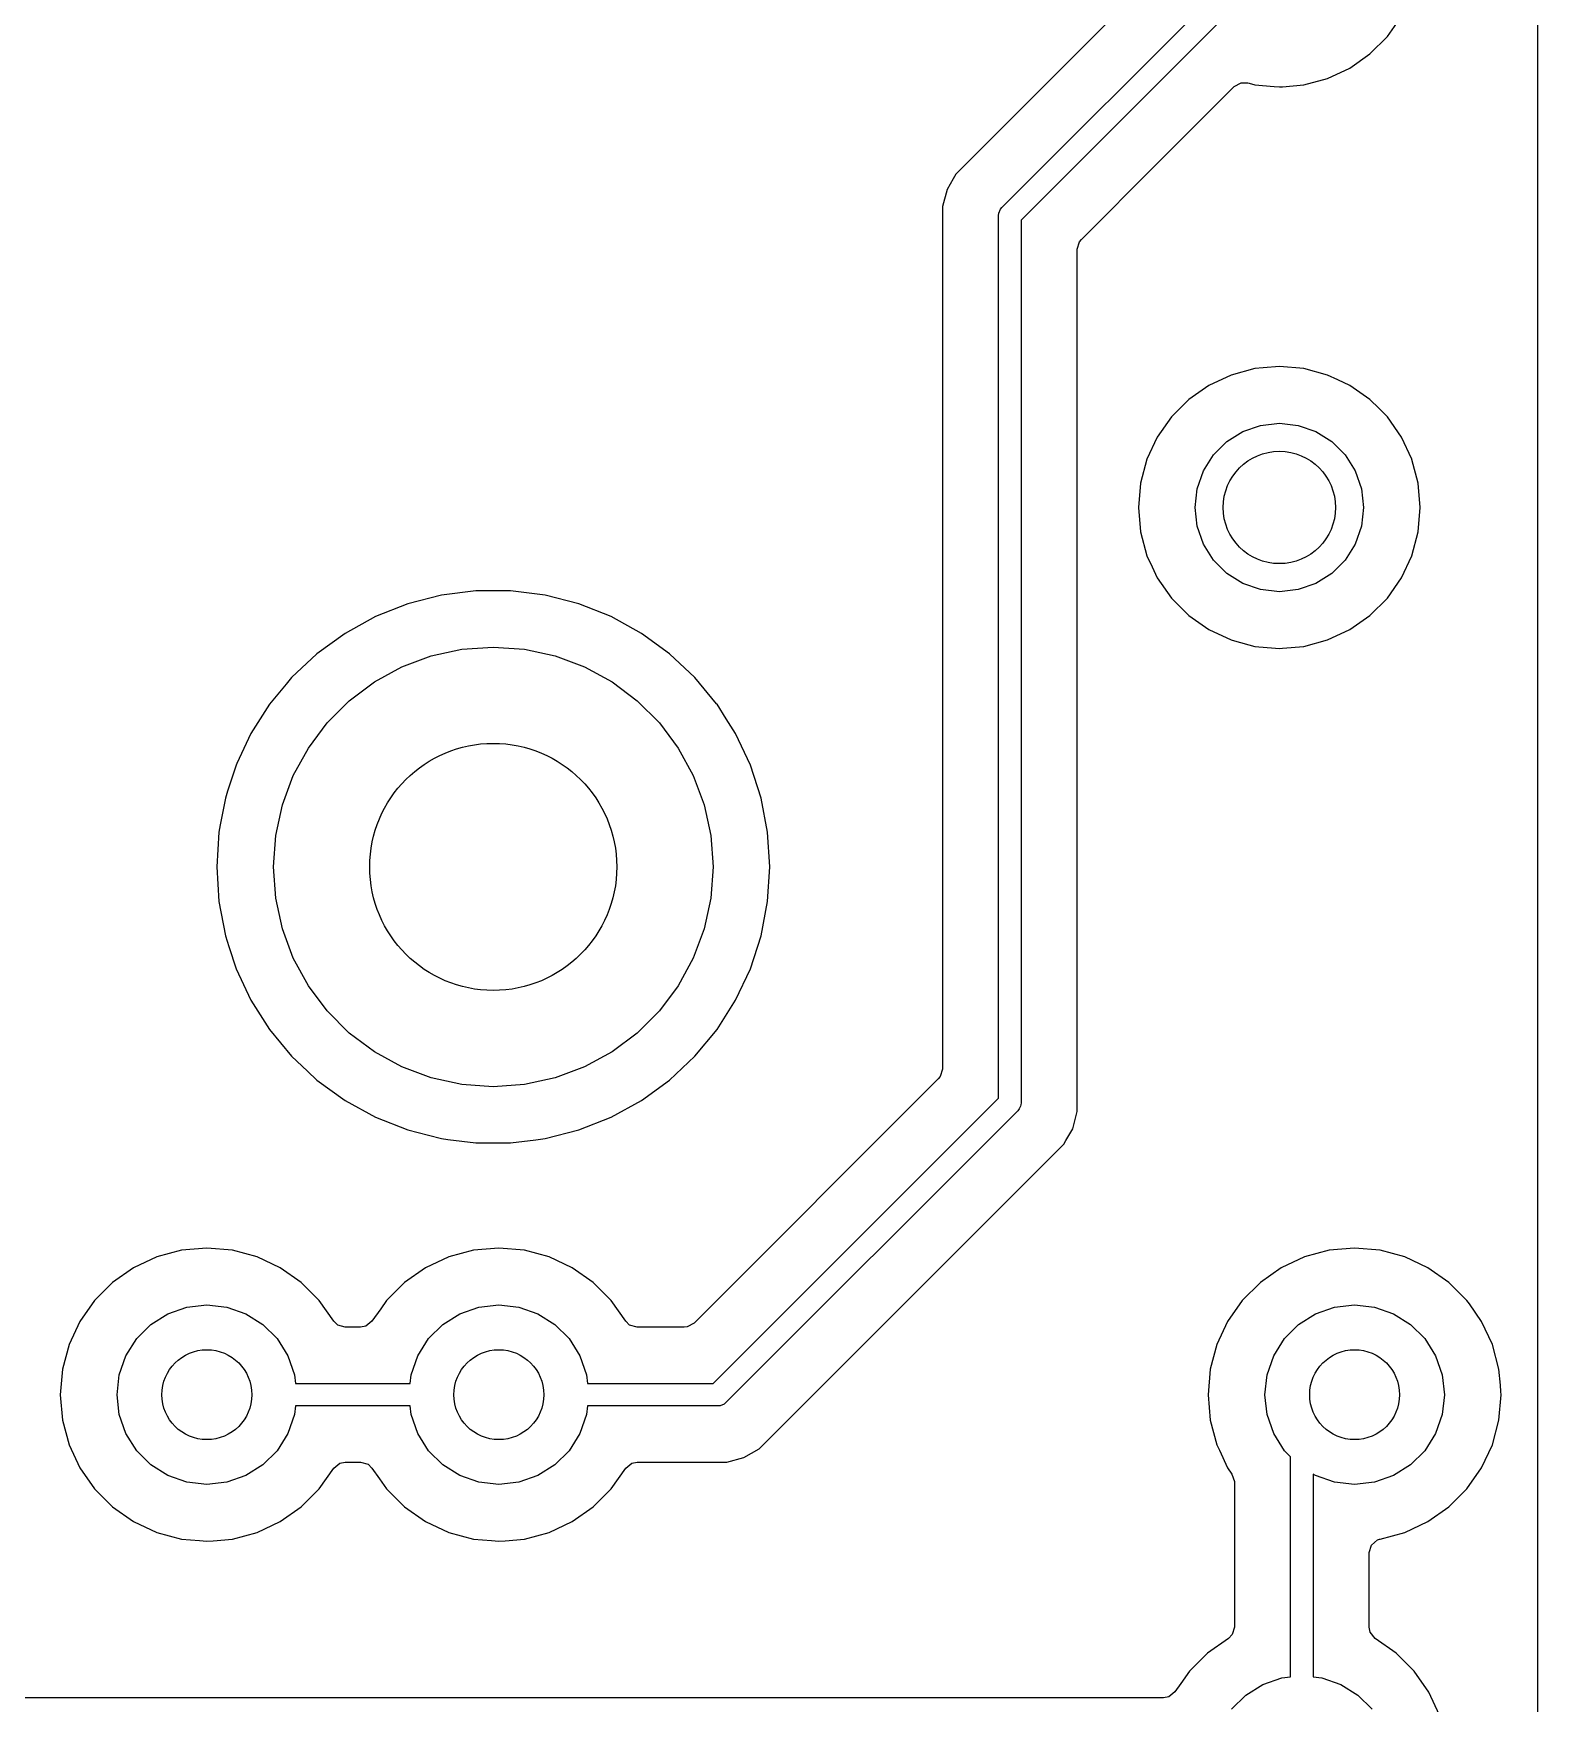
# Model space of a CAD drawing. Extents: x 2.85 to 10.26, y -4.55 to -2.42.
# Drawn here: x 9.729 to 10.256, y -3.64 to -3.054 of the extents above; entities that cross this region are included whole.
import ezdxf

# ---------------------------------------------------------------- set-up
doc = ezdxf.new("R2010")
doc.units = 0
doc.header["$MEASUREMENT"] = 0
doc.layers.add('BLACK', color=7, linetype='CONTINUOUS')

msp = doc.modelspace()

# ---------------------------------------------------------------- linework, layer by layer
at = {"layer": 'BLACK', "linetype": 'CONTINUOUS'}
for p, q in [((10.25589, -2.6299), (10.25589, -3.81402)), ((10.1161, -3.03944), (10.05635, -3.09919)), ((10.06808, -3.11533), (10.14192, -3.04148)), ((10.14749, -3.04705), (10.0748, -3.11974)), ((10.20321, -3.05539), (10.20815, -3.04833)), ((10.19712, -3.06148), (10.20321, -3.05539)), ((10.19006, -3.06642), (10.19712, -3.06148)), ((10.18226, -3.07006), (10.19006, -3.06642)), ((10.12231, -3.1001), (10.14953, -3.07288)), ((10.14953, -3.07288), (10.15195, -3.07156)), ((10.15195, -3.07156), (10.15425, -3.07162)), ((10.15425, -3.07162), (10.15481, -3.07177)), ((10.15481, -3.07177), (10.15677, -3.07229)), ((10.15677, -3.07229), (10.16348, -3.07288)), ((10.16348, -3.07288), (10.16535, -3.07304)), ((10.16535, -3.07304), (10.16647, -3.07295)), ((10.16535, -3.07304), (10.16535, -3.07304)), ((10.16535, -3.07304), (10.16535, -3.07304)), ((10.16647, -3.07295), (10.17394, -3.07229)), ((10.17394, -3.07229), (10.18226, -3.07006)), ((10.05635, -3.09919), (10.05195, -3.10359)), ((10.09594, -3.12647), (10.12231, -3.1001)), ((10.04884, -3.10898), (10.04722, -3.115)), ((10.05099, -3.10525), (10.04884, -3.10898)), ((10.05101, -3.10523), (10.05099, -3.10525)), ((10.05195, -3.10359), (10.05101, -3.10523)), ((10.05195, -3.10359), (10.05195, -3.10359)), ((10.04722, -3.115), (10.04722, -3.115)), ((10.04722, -3.115), (10.04722, -3.12162)), ((10.06693, -3.11811), (10.067, -3.11734)), ((10.06693, -3.4275), (10.06693, -3.11811)), ((10.067, -3.11734), (10.06759, -3.11592)), ((10.06759, -3.11592), (10.06808, -3.11533)), ((10.0748, -3.11974), (10.0748, -3.42913)), ((10.04722, -3.12162), (10.04722, -3.12162)), ((10.04722, -3.12162), (10.04722, -3.41732)), ((10.09528, -3.12729), (10.09594, -3.12647)), ((10.09451, -3.12993), (10.09528, -3.12729)), ((10.09451, -3.22047), (10.09451, -3.12993)), ((10.15677, -3.1718), (10.14845, -3.17403)), ((10.15963, -3.17155), (10.15677, -3.1718)), ((10.15677, -3.1718), (10.15677, -3.1718)), ((10.16535, -3.17105), (10.15963, -3.17155)), ((10.17394, -3.1718), (10.16535, -3.17105)), ((10.16535, -3.17105), (10.16535, -3.17105)), ((10.18226, -3.17403), (10.17394, -3.1718)), ((10.14064, -3.17767), (10.13359, -3.18261)), ((10.14845, -3.17403), (10.14064, -3.17767)), ((10.14064, -3.17767), (10.14064, -3.17767)), ((10.14845, -3.17403), (10.14845, -3.17403)), ((10.1858, -3.17568), (10.18226, -3.17403)), ((10.18226, -3.17403), (10.18226, -3.17403)), ((10.18226, -3.17403), (10.18226, -3.17403)), ((10.19006, -3.17767), (10.1858, -3.17568)), ((10.19712, -3.18261), (10.19006, -3.17767)), ((10.19006, -3.17767), (10.19006, -3.17767)), ((10.19006, -3.17767), (10.19006, -3.17767)), ((10.13359, -3.18261), (10.1275, -3.18871)), ((10.20031, -3.1858), (10.19712, -3.18261)), ((10.1275, -3.18871), (10.12256, -3.19576)), ((10.15878, -3.19169), (10.16535, -3.19094)), ((10.16535, -3.19094), (10.17192, -3.19169)), ((10.20321, -3.18871), (10.20031, -3.1858)), ((10.20815, -3.19576), (10.20321, -3.18871)), ((10.12256, -3.19576), (10.11891, -3.20357)), ((10.12256, -3.19576), (10.12256, -3.19576)), ((10.14694, -3.19739), (10.15254, -3.19387)), ((10.15254, -3.19387), (10.15878, -3.19169)), ((10.17192, -3.19169), (10.17817, -3.19387)), ((10.17817, -3.19387), (10.18376, -3.19739)), ((10.21179, -3.20357), (10.20815, -3.19576)), ((10.20815, -3.19576), (10.20815, -3.19576)), ((10.20815, -3.19576), (10.20815, -3.19576)), ((10.13875, -3.20766), (10.14227, -3.20206)), ((10.14227, -3.20206), (10.14694, -3.19739)), ((10.18376, -3.19739), (10.18844, -3.20206)), ((10.18844, -3.20206), (10.19196, -3.20766)), ((10.11891, -3.20357), (10.11668, -3.21189)), ((10.11891, -3.20357), (10.11891, -3.20357)), ((10.13657, -3.2139), (10.13875, -3.20766)), ((10.19196, -3.20766), (10.19414, -3.2139)), ((10.21182, -3.20367), (10.21179, -3.20357)), ((10.21179, -3.20357), (10.21179, -3.20357)), ((10.21179, -3.20357), (10.21179, -3.20357)), ((10.21402, -3.21189), (10.21182, -3.20367)), ((10.11668, -3.21189), (10.11593, -3.22047)), ((10.11668, -3.21189), (10.11668, -3.21189)), ((10.13583, -3.22047), (10.13657, -3.2139)), ((10.19414, -3.2139), (10.19488, -3.22047)), ((10.21477, -3.22047), (10.21402, -3.21189)), ((10.09451, -3.42602), (10.09451, -3.22047)), ((10.11593, -3.22047), (10.11668, -3.22905)), ((10.11593, -3.22047), (10.11593, -3.22047)), ((10.13657, -3.22704), (10.13583, -3.22047)), ((10.19488, -3.22047), (10.19414, -3.22704)), ((10.21402, -3.22905), (10.21477, -3.22047)), ((10.11668, -3.22905), (10.11668, -3.22905)), ((10.11668, -3.22905), (10.11891, -3.23737)), ((10.13875, -3.23328), (10.13657, -3.22704)), ((10.19414, -3.22704), (10.19196, -3.23328)), ((10.21179, -3.23738), (10.21402, -3.22905)), ((10.11891, -3.23737), (10.11891, -3.23738)), ((10.11891, -3.23738), (10.11891, -3.23738)), ((10.11891, -3.23738), (10.12073, -3.24128)), ((10.14227, -3.23888), (10.13875, -3.23328)), ((10.19196, -3.23328), (10.18844, -3.23888)), ((10.20815, -3.24518), (10.21179, -3.23738)), ((10.12073, -3.24128), (10.12256, -3.24518)), ((10.14694, -3.24356), (10.14227, -3.23888)), ((10.15254, -3.24708), (10.14694, -3.24356)), ((10.18376, -3.24356), (10.17817, -3.24708)), ((10.18844, -3.23888), (10.18376, -3.24356)), ((10.12256, -3.24518), (10.12256, -3.24518)), ((10.12256, -3.24518), (10.1275, -3.25224)), ((10.15878, -3.24926), (10.15254, -3.24708)), ((10.16535, -3.25), (10.15878, -3.24926)), ((10.17192, -3.24926), (10.16535, -3.25)), ((10.17817, -3.24708), (10.17192, -3.24926)), ((10.20321, -3.25224), (10.20815, -3.24518)), ((9.8598, -3.25424), (9.84848, -3.25872)), ((9.87159, -3.25121), (9.8598, -3.25424)), ((9.8598, -3.25424), (9.8598, -3.25424)), ((9.8716, -3.25121), (9.87159, -3.25121)), ((9.88367, -3.24969), (9.8716, -3.25121)), ((9.88368, -3.24969), (9.88367, -3.24969)), ((9.89585, -3.24969), (9.88368, -3.24969)), ((9.90793, -3.25121), (9.89585, -3.24969)), ((9.89585, -3.24969), (9.89585, -3.24969)), ((9.91973, -3.25424), (9.90793, -3.25121)), ((9.90793, -3.25121), (9.90793, -3.25121)), ((9.93105, -3.25872), (9.91973, -3.25424)), ((9.91973, -3.25424), (9.91973, -3.25424)), ((10.1275, -3.25224), (10.13359, -3.25833)), ((10.19712, -3.25833), (10.20321, -3.25224)), ((9.84848, -3.25872), (9.83781, -3.26459)), ((9.84848, -3.25872), (9.84848, -3.25872)), ((9.94172, -3.26459), (9.93105, -3.25872)), ((9.93105, -3.25872), (9.93105, -3.25872)), ((9.93105, -3.25872), (9.93105, -3.25872)), ((9.93105, -3.25872), (9.93105, -3.25872)), ((10.13359, -3.25833), (10.14064, -3.26327)), ((10.19006, -3.26327), (10.19712, -3.25833)), ((9.83781, -3.26459), (9.82796, -3.27175)), ((9.83781, -3.26459), (9.83781, -3.26459)), ((9.95157, -3.27175), (9.94172, -3.26459)), ((9.94172, -3.26459), (9.94172, -3.26459)), ((9.94172, -3.26459), (9.94172, -3.26459)), ((10.14064, -3.26327), (10.14845, -3.26691)), ((10.14845, -3.26691), (10.14845, -3.26691)), ((10.14845, -3.26691), (10.14845, -3.26691)), ((10.14845, -3.26691), (10.14966, -3.26724)), ((10.17394, -3.26914), (10.18226, -3.26691)), ((10.18226, -3.26691), (10.19006, -3.26327)), ((9.82796, -3.27175), (9.81908, -3.28008)), ((9.82796, -3.27175), (9.82796, -3.27175)), ((9.85775, -3.27635), (9.86805, -3.27251)), ((9.86805, -3.27251), (9.8788, -3.27017)), ((9.8788, -3.27017), (9.88976, -3.26939)), ((9.88976, -3.26939), (9.90073, -3.27017)), ((9.90073, -3.27017), (9.91148, -3.27251)), ((9.91148, -3.27251), (9.92178, -3.27635)), ((9.96045, -3.28008), (9.95157, -3.27175)), ((9.95157, -3.27175), (9.95157, -3.27175)), ((9.95157, -3.27175), (9.95157, -3.27175)), ((10.14966, -3.26724), (10.15677, -3.26914)), ((10.15677, -3.26914), (10.16397, -3.26977)), ((10.16397, -3.26977), (10.16535, -3.26989)), ((10.16535, -3.26989), (10.16647, -3.2698)), ((10.16535, -3.26989), (10.16535, -3.26989)), ((10.16535, -3.26989), (10.16535, -3.26989)), ((10.16647, -3.2698), (10.17394, -3.26914)), ((9.8481, -3.28162), (9.85775, -3.27635)), ((9.92178, -3.27635), (9.93143, -3.28162)), ((9.81715, -3.28242), (9.81132, -3.28946)), ((9.81908, -3.28008), (9.81715, -3.28242)), ((9.81908, -3.28008), (9.81908, -3.28008)), ((9.8393, -3.28821), (9.8481, -3.28162)), ((9.93143, -3.28162), (9.94023, -3.28821)), ((9.96804, -3.28927), (9.96045, -3.28008)), ((9.81132, -3.28946), (9.80479, -3.29974)), ((9.83152, -3.29599), (9.8393, -3.28821)), ((9.94023, -3.28821), (9.94801, -3.29599)), ((9.96821, -3.28946), (9.96804, -3.28927)), ((9.97146, -3.29459), (9.96821, -3.28946)), ((9.82493, -3.30479), (9.83152, -3.29599)), ((9.94801, -3.29599), (9.9546, -3.30479)), ((9.97473, -3.29974), (9.97146, -3.29459)), ((9.80479, -3.29974), (9.79985, -3.31026)), ((9.80479, -3.29974), (9.80479, -3.29974)), ((9.80479, -3.29974), (9.80479, -3.29974)), ((9.97992, -3.31076), (9.97473, -3.29974)), ((9.81966, -3.31444), (9.82493, -3.30479)), ((9.9546, -3.30479), (9.95987, -3.31444)), ((9.79961, -3.31076), (9.79664, -3.3199)), ((9.79985, -3.31026), (9.79961, -3.31076)), ((9.79961, -3.31076), (9.79961, -3.31076)), ((9.98368, -3.32234), (9.97992, -3.31076)), ((9.81582, -3.32474), (9.81966, -3.31444)), ((9.95987, -3.31444), (9.96371, -3.32474)), ((9.79585, -3.32234), (9.79406, -3.33172)), ((9.79664, -3.3199), (9.79585, -3.32234)), ((9.81348, -3.33549), (9.81582, -3.32474)), ((9.96371, -3.32474), (9.96605, -3.33549)), ((9.98596, -3.3343), (9.98368, -3.32234)), ((9.79357, -3.3343), (9.7928, -3.34646)), ((9.79406, -3.33172), (9.79357, -3.3343)), ((9.79357, -3.3343), (9.79357, -3.3343)), ((9.8127, -3.34646), (9.81348, -3.33549)), ((9.96605, -3.33549), (9.96683, -3.34646)), ((9.98673, -3.34646), (9.98596, -3.3343)), ((9.98596, -3.3343), (9.98596, -3.3343)), ((9.98596, -3.3343), (9.98596, -3.3343)), ((9.7928, -3.34646), (9.79357, -3.35861)), ((9.7928, -3.34646), (9.7928, -3.34646)), ((9.81348, -3.35742), (9.8127, -3.34646)), ((9.96683, -3.34646), (9.96605, -3.35742)), ((9.98596, -3.35861), (9.98673, -3.34646)), ((9.98673, -3.34646), (9.98673, -3.34646)), ((9.79357, -3.35861), (9.79357, -3.35861)), ((9.79357, -3.35861), (9.79357, -3.35861)), ((9.79357, -3.35861), (9.79357, -3.35861)), ((9.79357, -3.35861), (9.79585, -3.37057)), ((9.81582, -3.36817), (9.81348, -3.35742)), ((9.96605, -3.35742), (9.96371, -3.36817)), ((9.98368, -3.37057), (9.98596, -3.35861)), ((9.98596, -3.35861), (9.98596, -3.35861)), ((9.79585, -3.37057), (9.79707, -3.37433)), ((9.81966, -3.37847), (9.81582, -3.36817)), ((9.96371, -3.36817), (9.95987, -3.37847)), ((9.97992, -3.38215), (9.98368, -3.37057)), ((9.79707, -3.37433), (9.79961, -3.38215)), ((9.79961, -3.38215), (9.79961, -3.38215)), ((9.79961, -3.38215), (9.79961, -3.38215)), ((9.79961, -3.38215), (9.80479, -3.39317)), ((9.82493, -3.38812), (9.81966, -3.37847)), ((9.95987, -3.37847), (9.9546, -3.38812)), ((9.97473, -3.39317), (9.97992, -3.38215)), ((9.83152, -3.39692), (9.82493, -3.38812)), ((9.9546, -3.38812), (9.94801, -3.39692)), ((9.80479, -3.39317), (9.80479, -3.39317)), ((9.80479, -3.39317), (9.80479, -3.39317)), ((9.80479, -3.39317), (9.81132, -3.40345)), ((9.96821, -3.40345), (9.97473, -3.39317)), ((9.8393, -3.4047), (9.83152, -3.39692)), ((9.94801, -3.39692), (9.94023, -3.4047)), ((9.81132, -3.40345), (9.81132, -3.40345)), ((9.81132, -3.40345), (9.81132, -3.40345)), ((9.81132, -3.40345), (9.81908, -3.41283)), ((9.8481, -3.41129), (9.8393, -3.4047)), ((9.94023, -3.4047), (9.93143, -3.41129)), ((9.96045, -3.41283), (9.96821, -3.40345)), ((9.81908, -3.41283), (9.82463, -3.41805)), ((9.85775, -3.41656), (9.8481, -3.41129)), ((9.93143, -3.41129), (9.92178, -3.41656)), ((9.95157, -3.42117), (9.96045, -3.41283)), ((9.82463, -3.41805), (9.82796, -3.42117)), ((9.86805, -3.4204), (9.85775, -3.41656)), ((9.92178, -3.41656), (9.91148, -3.4204)), ((10.04722, -3.41732), (10.04645, -3.41996)), ((9.82796, -3.42117), (9.82796, -3.42117)), ((9.82796, -3.42117), (9.83781, -3.42833)), ((9.8788, -3.42274), (9.86805, -3.4204)), ((9.88976, -3.42352), (9.8788, -3.42274)), ((9.90073, -3.42274), (9.88976, -3.42352)), ((9.91148, -3.4204), (9.90073, -3.42274)), ((9.94172, -3.42833), (9.95157, -3.42117)), ((10.04579, -3.42077), (9.96016, -3.5064)), ((10.04645, -3.41996), (10.04579, -3.42077)), ((9.83781, -3.42833), (9.83781, -3.42833)), ((9.83781, -3.42833), (9.83781, -3.42833)), ((9.83781, -3.42833), (9.84848, -3.43419)), ((9.93105, -3.43419), (9.94172, -3.42833)), ((9.96689, -3.52754), (10.06693, -3.4275)), ((10.07455, -3.43034), (10.07414, -3.43132)), ((10.07473, -3.4299), (10.07455, -3.43034)), ((10.0748, -3.42913), (10.07473, -3.4299)), ((10.09451, -3.43225), (10.09451, -3.42602)), ((9.84848, -3.43419), (9.84848, -3.43419)), ((9.84848, -3.43419), (9.84848, -3.43419)), ((9.84848, -3.43419), (9.84848, -3.43419)), ((9.84848, -3.43419), (9.8598, -3.43867)), ((9.91973, -3.43867), (9.93105, -3.43419)), ((9.93105, -3.43419), (9.93105, -3.43419)), ((9.93105, -3.43419), (9.93105, -3.43419)), ((9.93105, -3.43419), (9.93105, -3.43419)), ((10.07365, -3.43192), (9.97129, -3.53428)), ((10.07414, -3.43132), (10.07365, -3.43192)), ((10.0929, -3.43826), (10.09451, -3.43225)), ((9.8598, -3.43867), (9.8598, -3.43867)), ((9.8598, -3.43867), (9.86703, -3.44053)), ((9.86703, -3.44053), (9.87159, -3.4417)), ((9.87159, -3.4417), (9.87385, -3.44199)), ((9.87385, -3.44199), (9.88367, -3.44323)), ((9.89585, -3.44323), (9.90464, -3.44212)), ((9.90464, -3.44212), (9.90793, -3.4417)), ((9.90793, -3.4417), (9.91973, -3.43867)), ((9.91973, -3.43867), (9.91973, -3.43867)), ((10.08978, -3.44365), (10.09051, -3.44239)), ((10.09051, -3.44239), (10.09187, -3.44004)), ((10.09187, -3.44004), (10.0929, -3.43826)), ((10.0929, -3.43826), (10.0929, -3.43826)), ((9.88367, -3.44323), (9.88368, -3.44323)), ((9.88368, -3.44323), (9.88368, -3.44323)), ((9.88368, -3.44323), (9.88368, -3.44323)), ((9.88368, -3.44323), (9.89585, -3.44323)), ((9.89585, -3.44323), (9.89585, -3.44323)), ((9.89585, -3.44323), (9.89585, -3.44323)), ((9.89585, -3.44323), (9.89585, -3.44323)), ((9.98302, -3.55041), (10.08498, -3.44845)), ((10.08498, -3.44845), (10.08538, -3.44805)), ((10.08498, -3.44845), (10.08498, -3.44845)), ((10.08538, -3.44805), (10.08978, -3.44365)), ((10.08538, -3.44805), (10.08538, -3.44805)), ((9.77179, -3.48318), (9.76367, -3.48697)), ((9.78044, -3.48086), (9.77179, -3.48318)), ((9.77179, -3.48318), (9.77179, -3.48318)), ((9.78045, -3.48086), (9.78044, -3.48086)), ((9.78937, -3.48008), (9.78045, -3.48086)), ((9.79829, -3.48086), (9.78937, -3.48008)), ((9.78937, -3.48008), (9.78937, -3.48008)), ((9.7983, -3.48086), (9.79829, -3.48086)), ((9.79829, -3.48086), (9.79829, -3.48086)), ((9.79829, -3.48086), (9.79829, -3.48086)), ((9.79829, -3.48086), (9.79829, -3.48086)), ((9.80695, -3.48318), (9.7983, -3.48086)), ((9.81507, -3.48697), (9.80695, -3.48318)), ((9.80695, -3.48318), (9.80695, -3.48318)), ((9.87415, -3.48318), (9.86603, -3.48697)), ((9.88281, -3.48086), (9.87415, -3.48318)), ((9.87415, -3.48318), (9.87415, -3.48318)), ((9.89173, -3.48008), (9.88281, -3.48086)), ((9.88281, -3.48086), (9.88281, -3.48086)), ((9.90066, -3.48086), (9.89173, -3.48008)), ((9.89173, -3.48008), (9.89173, -3.48008)), ((9.90931, -3.48318), (9.90066, -3.48086)), ((9.90066, -3.48086), (9.90066, -3.48086)), ((9.90066, -3.48086), (9.90066, -3.48086)), ((9.90066, -3.48086), (9.90066, -3.48086)), ((9.90066, -3.48086), (9.90066, -3.48086)), ((9.91743, -3.48697), (9.90931, -3.48318)), ((9.90931, -3.48318), (9.90931, -3.48318)), ((10.17415, -3.48318), (10.16603, -3.48697)), ((10.18281, -3.48086), (10.17415, -3.48318)), ((10.17415, -3.48318), (10.17415, -3.48318)), ((10.19173, -3.48008), (10.18281, -3.48086)), ((10.18281, -3.48086), (10.18281, -3.48086)), ((10.20066, -3.48086), (10.19173, -3.48008)), ((10.19173, -3.48008), (10.19173, -3.48008)), ((10.20931, -3.48318), (10.20066, -3.48086)), ((10.20066, -3.48086), (10.20066, -3.48086)), ((10.20066, -3.48086), (10.20066, -3.48086)), ((10.20066, -3.48086), (10.20066, -3.48086)), ((10.20066, -3.48086), (10.20066, -3.48086)), ((10.21743, -3.48697), (10.20931, -3.48318)), ((10.20931, -3.48318), (10.20931, -3.48318)), ((9.76367, -3.48697), (9.75633, -3.4921)), ((9.76367, -3.48697), (9.76367, -3.48697)), ((9.82241, -3.4921), (9.81507, -3.48697)), ((9.81507, -3.48697), (9.81507, -3.48697)), ((9.86603, -3.48697), (9.8587, -3.4921)), ((9.86603, -3.48697), (9.86603, -3.48697)), ((9.92477, -3.4921), (9.91743, -3.48697)), ((9.91743, -3.48697), (9.91743, -3.48697)), ((10.16603, -3.48697), (10.1587, -3.4921)), ((10.16603, -3.48697), (10.16603, -3.48697)), ((10.22477, -3.4921), (10.21743, -3.48697)), ((10.21743, -3.48697), (10.21743, -3.48697)), ((9.75633, -3.4921), (9.75, -3.49844)), ((9.82874, -3.49844), (9.82241, -3.4921)), ((9.8587, -3.4921), (9.85236, -3.49844)), ((9.9311, -3.49844), (9.92477, -3.4921)), ((10.1587, -3.4921), (10.15236, -3.49844)), ((10.2311, -3.49844), (10.22477, -3.4921)), ((9.75, -3.49844), (9.74486, -3.50578)), ((9.7757, -3.5031), (9.78236, -3.50077)), ((9.78236, -3.50077), (9.78937, -3.49998)), ((9.78937, -3.49998), (9.79638, -3.50077)), ((9.79638, -3.50077), (9.80304, -3.5031)), ((9.83386, -3.50575), (9.82874, -3.49844)), ((9.82874, -3.49844), (9.82874, -3.49844)), ((9.85033, -3.50133), (9.84724, -3.50575)), ((9.85236, -3.49844), (9.85033, -3.50133)), ((9.87807, -3.5031), (9.88472, -3.50077)), ((9.88472, -3.50077), (9.89173, -3.49998)), ((9.89173, -3.49998), (9.89874, -3.50077)), ((9.89874, -3.50077), (9.9054, -3.5031)), ((9.93623, -3.50575), (9.9311, -3.49844)), ((9.9311, -3.49844), (9.9311, -3.49844)), ((10.15236, -3.49844), (10.14722, -3.50578)), ((10.17807, -3.5031), (10.18472, -3.50077)), ((10.18472, -3.50077), (10.19173, -3.49998)), ((10.19173, -3.49998), (10.19874, -3.50077)), ((10.19874, -3.50077), (10.2054, -3.5031)), ((10.23198, -3.49969), (10.2311, -3.49844)), ((10.23624, -3.50578), (10.23198, -3.49969)), ((9.74486, -3.50578), (9.74107, -3.5139)), ((9.74486, -3.50578), (9.74486, -3.50578)), ((9.76475, -3.51184), (9.76973, -3.50685)), ((9.76973, -3.50685), (9.7757, -3.5031)), ((9.80304, -3.5031), (9.80901, -3.50685)), ((9.80901, -3.50685), (9.81399, -3.51184)), ((9.83522, -3.50706), (9.83386, -3.50575)), ((9.83786, -3.50783), (9.83522, -3.50706)), ((9.84724, -3.50575), (9.84509, -3.50747)), ((9.86711, -3.51184), (9.87209, -3.50685)), ((9.87209, -3.50685), (9.87807, -3.5031)), ((9.9054, -3.5031), (9.91137, -3.50685)), ((9.91137, -3.50685), (9.91636, -3.51184)), ((9.93758, -3.50706), (9.93623, -3.50575)), ((9.94022, -3.50783), (9.93758, -3.50706)), ((9.96016, -3.5064), (9.95775, -3.50772)), ((10.14722, -3.50578), (10.14344, -3.5139)), ((10.14722, -3.50578), (10.14722, -3.50578)), ((10.16711, -3.51184), (10.17209, -3.50685)), ((10.17209, -3.50685), (10.17807, -3.5031)), ((10.2054, -3.5031), (10.21137, -3.50685)), ((10.21137, -3.50685), (10.21636, -3.51184)), ((10.24003, -3.5139), (10.23624, -3.50578)), ((9.76099, -3.51781), (9.76475, -3.51184)), ((9.81399, -3.51184), (9.81775, -3.51781)), ((9.84324, -3.50783), (9.83786, -3.50783)), ((9.84509, -3.50747), (9.84324, -3.50783)), ((9.86336, -3.51781), (9.86711, -3.51184)), ((9.91636, -3.51184), (9.92011, -3.51781)), ((9.95671, -3.50783), (9.94022, -3.50783)), ((9.95775, -3.50772), (9.95671, -3.50783)), ((10.16336, -3.51781), (10.16711, -3.51184)), ((10.21636, -3.51184), (10.22011, -3.51781)), ((9.74107, -3.5139), (9.73875, -3.52255)), ((9.74107, -3.5139), (9.74107, -3.5139)), ((9.75866, -3.52447), (9.76099, -3.51781)), ((9.81775, -3.51781), (9.82008, -3.52447)), ((9.86103, -3.52447), (9.86336, -3.51781)), ((9.92011, -3.51781), (9.92244, -3.52447)), ((10.14344, -3.5139), (10.14112, -3.52255)), ((10.14344, -3.5139), (10.14344, -3.5139)), ((10.16103, -3.52447), (10.16336, -3.51781)), ((10.22011, -3.51781), (10.22244, -3.52447)), ((10.24235, -3.52255), (10.24003, -3.5139)), ((9.73875, -3.52255), (9.73797, -3.53148)), ((9.73875, -3.52255), (9.73875, -3.52255)), ((9.75787, -3.53148), (9.75866, -3.52447)), ((9.82008, -3.52447), (9.82042, -3.52754)), ((9.86068, -3.52754), (9.86103, -3.52447)), ((9.92244, -3.52447), (9.92278, -3.52754)), ((10.14112, -3.52255), (10.14034, -3.53148)), ((10.14112, -3.52255), (10.14112, -3.52255)), ((10.16024, -3.53148), (10.16103, -3.52447)), ((10.22244, -3.52447), (10.22323, -3.53148)), ((10.24284, -3.52812), (10.24235, -3.52255)), ((9.82042, -3.52754), (9.86068, -3.52754)), ((9.92278, -3.52754), (9.96689, -3.52754)), ((10.24303, -3.53037), (10.24284, -3.52812)), ((10.24313, -3.53148), (10.24303, -3.53037)), ((9.73797, -3.53148), (9.73875, -3.5404)), ((9.73797, -3.53148), (9.73797, -3.53148)), ((9.75866, -3.53848), (9.75787, -3.53148)), ((9.82042, -3.53541), (9.82008, -3.53848)), ((9.86068, -3.53541), (9.82042, -3.53541)), ((9.86103, -3.53848), (9.86068, -3.53541)), ((9.92278, -3.53541), (9.92244, -3.53848)), ((9.96848, -3.53541), (9.92278, -3.53541)), ((9.96905, -3.53536), (9.96848, -3.53541)), ((9.96927, -3.53536), (9.96905, -3.53536)), ((9.97069, -3.53477), (9.96927, -3.53536)), ((9.97129, -3.53428), (9.97069, -3.53477)), ((10.14034, -3.53148), (10.14034, -3.53148)), ((10.14034, -3.53148), (10.14112, -3.5404)), ((10.16103, -3.53848), (10.16024, -3.53148)), ((10.22323, -3.53148), (10.22244, -3.53848)), ((10.24235, -3.5404), (10.24313, -3.53148)), ((9.73875, -3.5404), (9.73875, -3.5404)), ((9.73875, -3.5404), (9.74107, -3.54905)), ((9.76099, -3.54514), (9.75866, -3.53848)), ((9.82008, -3.53848), (9.81775, -3.54514)), ((9.86336, -3.54514), (9.86103, -3.53848)), ((9.92244, -3.53848), (9.92011, -3.54514)), ((10.14112, -3.5404), (10.14112, -3.5404)), ((10.14112, -3.5404), (10.14344, -3.54905)), ((10.16336, -3.54514), (10.16103, -3.53848)), ((10.22244, -3.53848), (10.22011, -3.54514)), ((10.24003, -3.54906), (10.24235, -3.5404)), ((9.76475, -3.55111), (9.76099, -3.54514)), ((9.81775, -3.54514), (9.81399, -3.55111)), ((9.86711, -3.55111), (9.86336, -3.54514)), ((9.92011, -3.54514), (9.91636, -3.55111)), ((10.16711, -3.55111), (10.16336, -3.54514)), ((10.22011, -3.54514), (10.21636, -3.55111)), ((9.74107, -3.54905), (9.74107, -3.54906)), ((9.74107, -3.54906), (9.74486, -3.55717)), ((9.76973, -3.5561), (9.76475, -3.55111)), ((9.81399, -3.55111), (9.80901, -3.5561)), ((9.87209, -3.5561), (9.86711, -3.55111)), ((9.91636, -3.55111), (9.91137, -3.5561)), ((9.97162, -3.55514), (9.97763, -3.55353)), ((9.97763, -3.55353), (9.98302, -3.55041)), ((10.14344, -3.54905), (10.14344, -3.54905)), ((10.14344, -3.54905), (10.14344, -3.54906)), ((10.14344, -3.54906), (10.14432, -3.55096)), ((10.14432, -3.55096), (10.14722, -3.55717)), ((10.16929, -3.5533), (10.16711, -3.55111)), ((10.16929, -3.63036), (10.16929, -3.5533)), ((10.21636, -3.55111), (10.21137, -3.5561)), ((10.23624, -3.55717), (10.24003, -3.54906)), ((9.74486, -3.55717), (9.74486, -3.55717)), ((9.74486, -3.55717), (9.75, -3.56451)), ((9.7757, -3.55985), (9.76973, -3.5561)), ((9.78236, -3.56218), (9.7757, -3.55985)), ((9.80304, -3.55985), (9.79638, -3.56218)), ((9.80901, -3.5561), (9.80304, -3.55985)), ((9.82874, -3.56451), (9.83386, -3.5572)), ((9.83386, -3.5572), (9.83601, -3.55548)), ((9.83601, -3.55548), (9.83786, -3.55512)), ((9.83786, -3.55512), (9.84324, -3.55512)), ((9.84324, -3.55512), (9.84588, -3.55589)), ((9.84588, -3.55589), (9.84724, -3.5572)), ((9.84724, -3.5572), (9.84993, -3.56104)), ((9.87807, -3.55985), (9.87209, -3.5561)), ((9.88472, -3.56218), (9.87807, -3.55985)), ((9.9054, -3.55985), (9.89874, -3.56218)), ((9.91137, -3.5561), (9.9054, -3.55985)), ((9.9311, -3.56451), (9.93623, -3.5572)), ((9.93623, -3.5572), (9.93837, -3.55548)), ((9.93837, -3.55548), (9.94022, -3.55512)), ((9.94022, -3.55512), (9.96492, -3.55512)), ((9.96492, -3.55512), (9.96522, -3.55514)), ((9.96522, -3.55514), (9.96539, -3.55514)), ((9.96539, -3.55514), (9.97162, -3.55514)), ((9.97162, -3.55514), (9.97162, -3.55514)), ((10.14722, -3.55717), (10.14722, -3.55717)), ((10.14722, -3.55717), (10.1487, -3.55929)), ((10.1487, -3.55929), (10.14958, -3.5619)), ((10.17807, -3.55985), (10.17717, -3.55929)), ((10.17717, -3.55929), (10.17717, -3.63036)), ((10.18472, -3.56218), (10.17807, -3.55985)), ((10.2054, -3.55985), (10.19874, -3.56218)), ((10.21137, -3.5561), (10.2054, -3.55985)), ((10.2311, -3.56451), (10.23624, -3.55717)), ((9.75, -3.56451), (9.75633, -3.57085)), ((9.78937, -3.56297), (9.78236, -3.56218)), ((9.79638, -3.56218), (9.78937, -3.56297)), ((9.82241, -3.57085), (9.82874, -3.56451)), ((9.84993, -3.56104), (9.85236, -3.56451)), ((9.85236, -3.56451), (9.8587, -3.57085)), ((9.89173, -3.56297), (9.88472, -3.56218)), ((9.89874, -3.56218), (9.89173, -3.56297)), ((9.92477, -3.57085), (9.9311, -3.56451)), ((10.14958, -3.5619), (10.14959, -3.56209)), ((10.14959, -3.56209), (10.14959, -3.61293)), ((10.19173, -3.56297), (10.18472, -3.56218)), ((10.19874, -3.56218), (10.19173, -3.56297)), ((10.22477, -3.57085), (10.2311, -3.56451)), ((9.75633, -3.57085), (9.75633, -3.57085)), ((9.75633, -3.57085), (9.76367, -3.57599)), ((9.81507, -3.57599), (9.82241, -3.57085)), ((9.8587, -3.57085), (9.8587, -3.57085)), ((9.8587, -3.57085), (9.86603, -3.57599)), ((9.91743, -3.57599), (9.92477, -3.57085)), ((10.21743, -3.57599), (10.22477, -3.57085)), ((9.76367, -3.57599), (9.77179, -3.57977)), ((9.80695, -3.57977), (9.81507, -3.57599)), ((9.86603, -3.57599), (9.87415, -3.57977)), ((9.90931, -3.57977), (9.91743, -3.57599)), ((10.20931, -3.57977), (10.21743, -3.57599)), ((9.77179, -3.57977), (9.78045, -3.58209)), ((9.78045, -3.58209), (9.78682, -3.58265)), ((9.78682, -3.58265), (9.78937, -3.58287)), ((9.78937, -3.58287), (9.79161, -3.58268)), ((9.78937, -3.58287), (9.78937, -3.58287)), ((9.78937, -3.58287), (9.78937, -3.58287)), ((9.79161, -3.58268), (9.79829, -3.58209)), ((9.79829, -3.58209), (9.80695, -3.57977)), ((9.87415, -3.57977), (9.88281, -3.58209)), ((9.88281, -3.58209), (9.88918, -3.58265)), ((9.88918, -3.58265), (9.89173, -3.58287)), ((9.89173, -3.58287), (9.89397, -3.58268)), ((9.89173, -3.58287), (9.89173, -3.58287)), ((9.89173, -3.58287), (9.89173, -3.58287)), ((9.89397, -3.58268), (9.90066, -3.58209)), ((9.90066, -3.58209), (9.90931, -3.57977)), ((10.19765, -3.58421), (10.19972, -3.58241)), ((10.19972, -3.58241), (10.20049, -3.58214)), ((10.20049, -3.58214), (10.20066, -3.58209)), ((10.20066, -3.58209), (10.20931, -3.57977)), ((10.20066, -3.58209), (10.20066, -3.58209)), ((10.19687, -3.58685), (10.19765, -3.58421)), ((10.19687, -3.61293), (10.19687, -3.58685)), ((10.1475, -3.61692), (10.14019, -3.62205)), ((10.14881, -3.61556), (10.1475, -3.61692)), ((10.14959, -3.61293), (10.14881, -3.61556)), ((10.19723, -3.61478), (10.19687, -3.61293)), ((10.19895, -3.61692), (10.19723, -3.61478)), ((10.20627, -3.62205), (10.19895, -3.61692)), ((10.14019, -3.62205), (10.13386, -3.62838)), ((10.2126, -3.62838), (10.20627, -3.62205)), ((10.13386, -3.62838), (10.13084, -3.63268)), ((10.21774, -3.63572), (10.2126, -3.62838)), ((10.2126, -3.62838), (10.2126, -3.62838)), ((10.12874, -3.63569), (10.12659, -3.63741)), ((10.13084, -3.63268), (10.12874, -3.63569)), ((10.15359, -3.63679), (10.15956, -3.63304)), ((10.15956, -3.63304), (10.16622, -3.63071)), ((10.16622, -3.63071), (10.16929, -3.63036)), ((10.17717, -3.63036), (10.18024, -3.63071)), ((10.18024, -3.63071), (10.18689, -3.63304)), ((10.18689, -3.63304), (10.19287, -3.63679)), ((10.22153, -3.64384), (10.21774, -3.63572)), ((10.12474, -3.63778), (9.1693, -3.63778)), ((10.12659, -3.63741), (10.12474, -3.63778)), ((10.1486, -3.64178), (10.15359, -3.63679)), ((10.19287, -3.63679), (10.19785, -3.64178))]:
    msp.add_line(p, q, dxfattribs=at)
at = {"layer": 'BLACK'}
for centre, radius in [((10.16535, -3.22047), 0.01969), ((9.88976, -3.34646), 0.04331), ((9.78937, -3.53148), 0.01575), ((9.89173, -3.53148), 0.01575), ((10.19173, -3.53148), 0.01575)]:
    msp.add_circle(centre, radius, dxfattribs=at)

doc.saveas('drawing.dxf')
